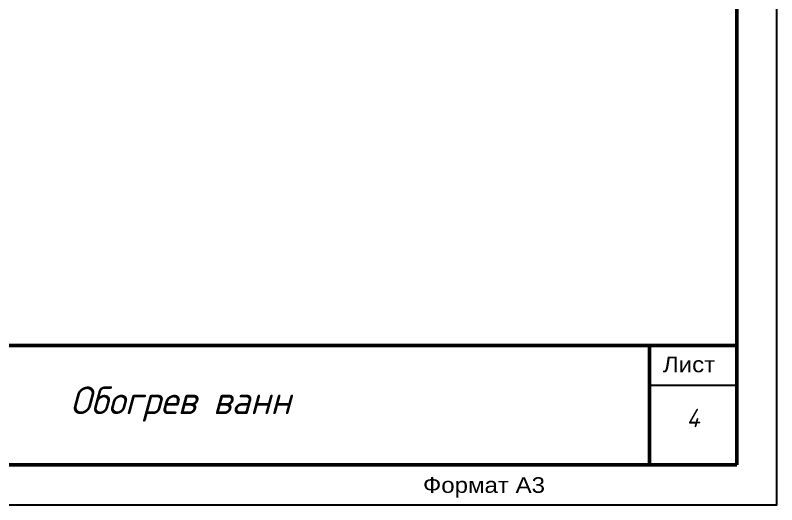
# Model space of a CAD drawing. Extents: x -319 to 3117, y -991 to 292.
# Drawn here: x 2704.2 to 3117.4, y -991 to -725.5 of the extents above; entities that cross this region are included whole.
import ezdxf

# ---------------------------------------------------------------- set-up
doc = ezdxf.new("R2010")
doc.units = 0
doc.linetypes.add('Caddy_Solid', pattern=[0])
doc.layers.get('0').update_dxf_attribs({"lineweight": 15})
doc.layers.add('100', color=7, linetype='Continuous')
doc.layers.add('SYMS', color=7, linetype='Continuous')
doc.styles.add('Caddy_Vectorfont1n', font='arial.ttf', dxfattribs={"width": 1.1})
doc.styles.get("Standard").update_dxf_attribs({"font": 'GOST_Common Italic_0.ttf'})

msp = doc.modelspace()

# ---------------------------------------------------------------- linework, layer by layer
at = {"layer": '100', "linetype": 'Caddy_Solid', "lineweight": 50}
for p, q in [((3095.768, 270.136), (3095.768, -969.44)), ((2296.568, -904.64), (3095.768, -904.64)), ((3048.248, -969.44), (3048.248, -904.64)), ((3095.768, -969.44), (1337.528, -969.44))]:
    msp.add_line(p, q, dxfattribs=at)
at = {"layer": '100', "linetype": 'Caddy_Solid', "lineweight": 25}
msp.add_line((3048.248, -926.24), (3095.768, -926.24), dxfattribs=at)
at = {"layer": 'SYMS'}
msp.add_lwpolyline([(1302.968, -991.04), (3117.368, -991.04), (3117.368, 292), (1302.968, 292)], close=True, dxfattribs=at)

# ---------------------------------------------------------------- texts
at = {"insert": (2733.904, -926.883), "char_height": 15, "width": 132.50284, "attachment_point": 1}
msp.add_mtext('Обогрев ванн\\P', dxfattribs=at)
at = {"layer": '100', "lineweight": 25, "style": 'Caddy_Vectorfont1n', "width": 1.1}
for s, p in [('Лист', (3055.593, -919.159)), ('Формат А3', (2925.407, -984.582))]:
    msp.add_text(s, height=8.4888, dxfattribs=at).set_placement(p)
at = {"layer": 'SYMS', "insert": (3068.352, -938.987), "char_height": 10, "attachment_point": 1}
msp.add_mtext_dynamic_manual_height_columns('4', width=31.316, gutter_width=12.5, heights=[3.054], dxfattribs=at)

doc.saveas('drawing.dxf')
